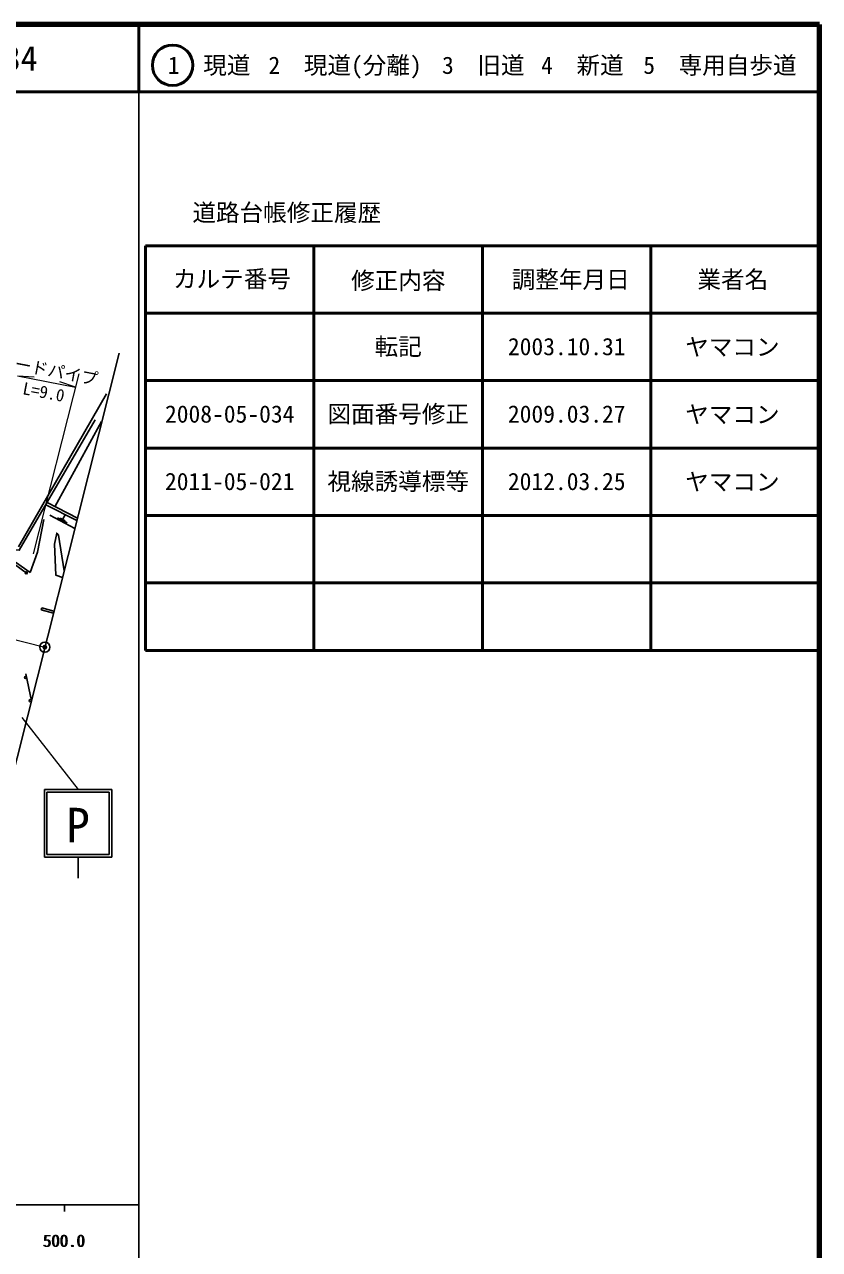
# Model space of a CAD drawing. Units: millimetres, scale not verified. Extents: x 40000 to 680000, y 20000 to 380000.
# Drawn here: x 562056 to 680000, y 198357 to 380000 of the extents above; entities that cross this region are included whole.
import ezdxf
from ezdxf.enums import TextEntityAlignment as Align

# ---------------------------------------------------------------- set-up
doc = ezdxf.new("R2010")
doc.units = ezdxf.units.MM
doc.header["$LTSCALE"] = 1000
doc.header["$PDMODE"] = 32
doc.header["$PDSIZE"] = 500
doc.linetypes.add('CHAIN', pattern=[18.5, 12, -1.5, 3.5, -1.5])
for name, color, linetype, lineweight in [('M-BGD', 7, 'Continuous', 25), ('M-BMK', 2, 'CHAIN', 13), ('M-BMK-OTRS', 5, 'Continuous', 25), ('M-BMK-SRVR', 3, 'Continuous', 25), ('M-STR-HTXT', 7, 'Continuous', 13), ('M-STR-STRC', 7, 'Continuous', 25), ('M-TTL', 2, 'Continuous', 140), ('M-TTL-BAND', 7, 'Continuous', 25), ('M-TTL-FRAM', 2, 'Continuous', 50), ('M-TTL-LINE', 7, 'Continuous', 50)]:
    doc.layers.add(name, color=color, linetype=linetype, lineweight=lineweight)
doc.layers.add('M-OTRS', color=6, linetype='Continuous')
doc.layers.add('M-TTL-TXT', color=7, linetype='Continuous')
doc.styles.add('ＭＳ ゴシック', font='')
doc.styles.get('ＭＳ ゴシック').set_extended_font_data('MS Gothic')

msp = doc.modelspace()

# ---------------------------------------------------------------- linework, layer by layer
at = {"layer": 'M-BGD'}
for p, q in [((574226, 325222), (561145, 302569)), ((566582, 308497), (573481, 321135)), ((565401, 309100), (569911, 306797)), ((565200, 308757), (569827, 306462)), ((569530, 305286), (565817, 307236)), ((567717, 306606), (568033, 307208)), ((566931, 306865), (568376, 306106)), ((567356, 306796), (568078, 306416)), ((564608, 293504), (564527, 293215)), ((566354, 292702), (564527, 293215)), ((566427, 292993), (564608, 293504)), ((562263, 283700), (563079, 279728))]:
    msp.add_line(p, q, dxfattribs=at)
for points in [[(562897, 298755), (560736, 300280), (557583, 300648), (554831, 302463), (561281, 302039), (572565, 321382)], [(562897, 298755), (563969, 301744), (564911, 306620)], [(567688, 297990), (566685, 298365), (566489, 302921), (566851, 304580), (567092, 304278), (567943, 298997)], [(554295, 302498), (557406, 300087), (560615, 299942), (562496, 298555)]]:
    msp.add_lwpolyline(points, dxfattribs=at)
for centre in [(562325, 298680), (562217, 283176), (562923, 279739)]:
    msp.add_circle(centre, 150, dxfattribs=at)
at = {"layer": 'M-BMK'}
msp.add_lwpolyline([(559416, 289118), (565083, 287668)], dxfattribs=at)
at = {"layer": 'M-BMK-OTRS'}
msp.add_line((576082, 331246), (557199, 256433), dxfattribs=at)
at = {"layer": 'M-BMK-SRVR'}
msp.add_circle((565083, 287668), 750, dxfattribs=at)
msp.add_circle((565083, 287668), 750, dxfattribs=at)
at = {"layer": 'M-OTRS'}
msp.add_point((565083, 287668), dxfattribs=at)
at = {"layer": 'M-STR-HTXT'}
for p, q in [((561016, 327894), (569627, 326238)), ((561016, 327894), (563468, 327770)), ((570133, 328223), (563334, 301528)), ((569627, 326238), (567304, 327033)), ((561645, 277228), (570002, 266556))]:
    msp.add_line(p, q, dxfattribs=at)
at = {"layer": 'M-STR-STRC'}
for p, q in [((575002, 266556), (565002, 266556)), ((565002, 266556), (565002, 256556)), ((574609, 266163), (565394, 266163)), ((565394, 266163), (565394, 256949)), ((574608, 256949), (574609, 266163)), ((575001, 256557), (575002, 266556)), ((575002, 256556), (565002, 256556)), ((574608, 256949), (565394, 256949)), ((570002, 256556), (570002, 253414))]:
    msp.add_line(p, q, dxfattribs=at)
at = {"layer": 'M-TTL'}
for p, q in [((680000, 380000), (40000, 380000)), ((680000, 20000), (680000, 380000))]:
    msp.add_line(p, q, dxfattribs=at)
at = {"layer": 'M-TTL-BAND'}
for p, q in [((579000, 20000), (579000, 370000)), ((40000, 205000), (579000, 205000)), ((568000, 205000), (568000, 204000))]:
    msp.add_line(p, q, dxfattribs=at)
at = {"layer": 'M-TTL-FRAM'}
for p, q in [((580000, 347197), (580000, 287197)), ((580000, 347197), (680000, 347197)), ((580000, 287197), (680000, 287197))]:
    msp.add_line(p, q, dxfattribs=at)
at = {"layer": 'M-TTL-LINE'}
for p, q in [((579000, 380000), (579000, 370000)), ((40000, 370000), (680000, 370000)), ((605000, 347197), (605000, 287197)), ((630000, 347197), (630000, 287197)), ((655000, 347197), (655000, 287197)), ((580000, 337197), (680000, 337197)), ((580000, 327197), (680000, 327197)), ((580000, 317197), (680000, 317197)), ((580000, 307197), (680000, 307197)), ((580000, 297197), (680000, 297197))]:
    msp.add_line(p, q, dxfattribs=at)
msp.add_circle((584031, 373958), 3000, dxfattribs=at)

# ---------------------------------------------------------------- texts
at = {"layer": 'M-STR-HTXT', "style": 'ＭＳ ゴシック'}
for s, p in [('ガードパイプ', (565268, 327369)), ('L=9.0', (564633, 324069))]:
    msp.add_text(s, height=1833, rotation=349.117, dxfattribs=at).set_placement(p, align=Align.BOTTOM_CENTER)
at = {"layer": 'M-STR-STRC', "style": 'ＭＳ ゴシック'}
msp.add_text('P', height=5132, dxfattribs=at).set_placement((568252, 257181), align=Align.BOTTOM_LEFT)
at = {"layer": 'M-TTL-BAND', "style": 'ＭＳ ゴシック'}
for p in [(567844, 198195), (568000, 198195)]:
    msp.add_text('500.0', height=1833, dxfattribs=at).set_placement(p, align=Align.BOTTOM_CENTER)
at = {"layer": 'M-TTL-TXT', "style": 'ＭＳ ゴシック'}
for s, height, p in [('34', 3666, (561497, 375000)), ('1\u3000現道', 2566, (589448, 373958)), ('2\u3000現道(分離)', 2566, (609619, 373958)), ('3\u3000旧道', 2566, (630121, 373958)), ('4\u3000新道', 2566, (644824, 373958)), ('5\u3000専用自歩道', 2566, (665228, 373958)), ('道路台帳修正履歴', 2566, (600968, 352113)), ('カルテ番号', 2566, (592839, 342277)), ('修正内容', 2566, (617509, 342023)), ('調整年月日', 2566, (643089, 342197)), ('業者名', 2566, (667134, 342197)), ('転記', 2566, (617500, 332245)), ('2003.10.31', 2566, (642500, 332245)), ('ヤマコン', 2566, (667077, 332189)), ('2008-05-034', 2566, (592500, 322245)), ('図面番号修正', 2566, (617500, 322245)), ('2009.03.27', 2566, (642500, 322245)), ('ヤマコン', 2566, (667077, 322189)), ('2011-05-021', 2566, (592500, 312245)), ('視線誘導標等', 2566, (617500, 312245)), ('2012.03.25', 2566, (642500, 312245)), ('ヤマコン', 2566, (667077, 312189))]:
    msp.add_text(s, height=height, dxfattribs=at).set_placement(p, align=Align.MIDDLE_CENTER)

doc.saveas('drawing.dxf')
